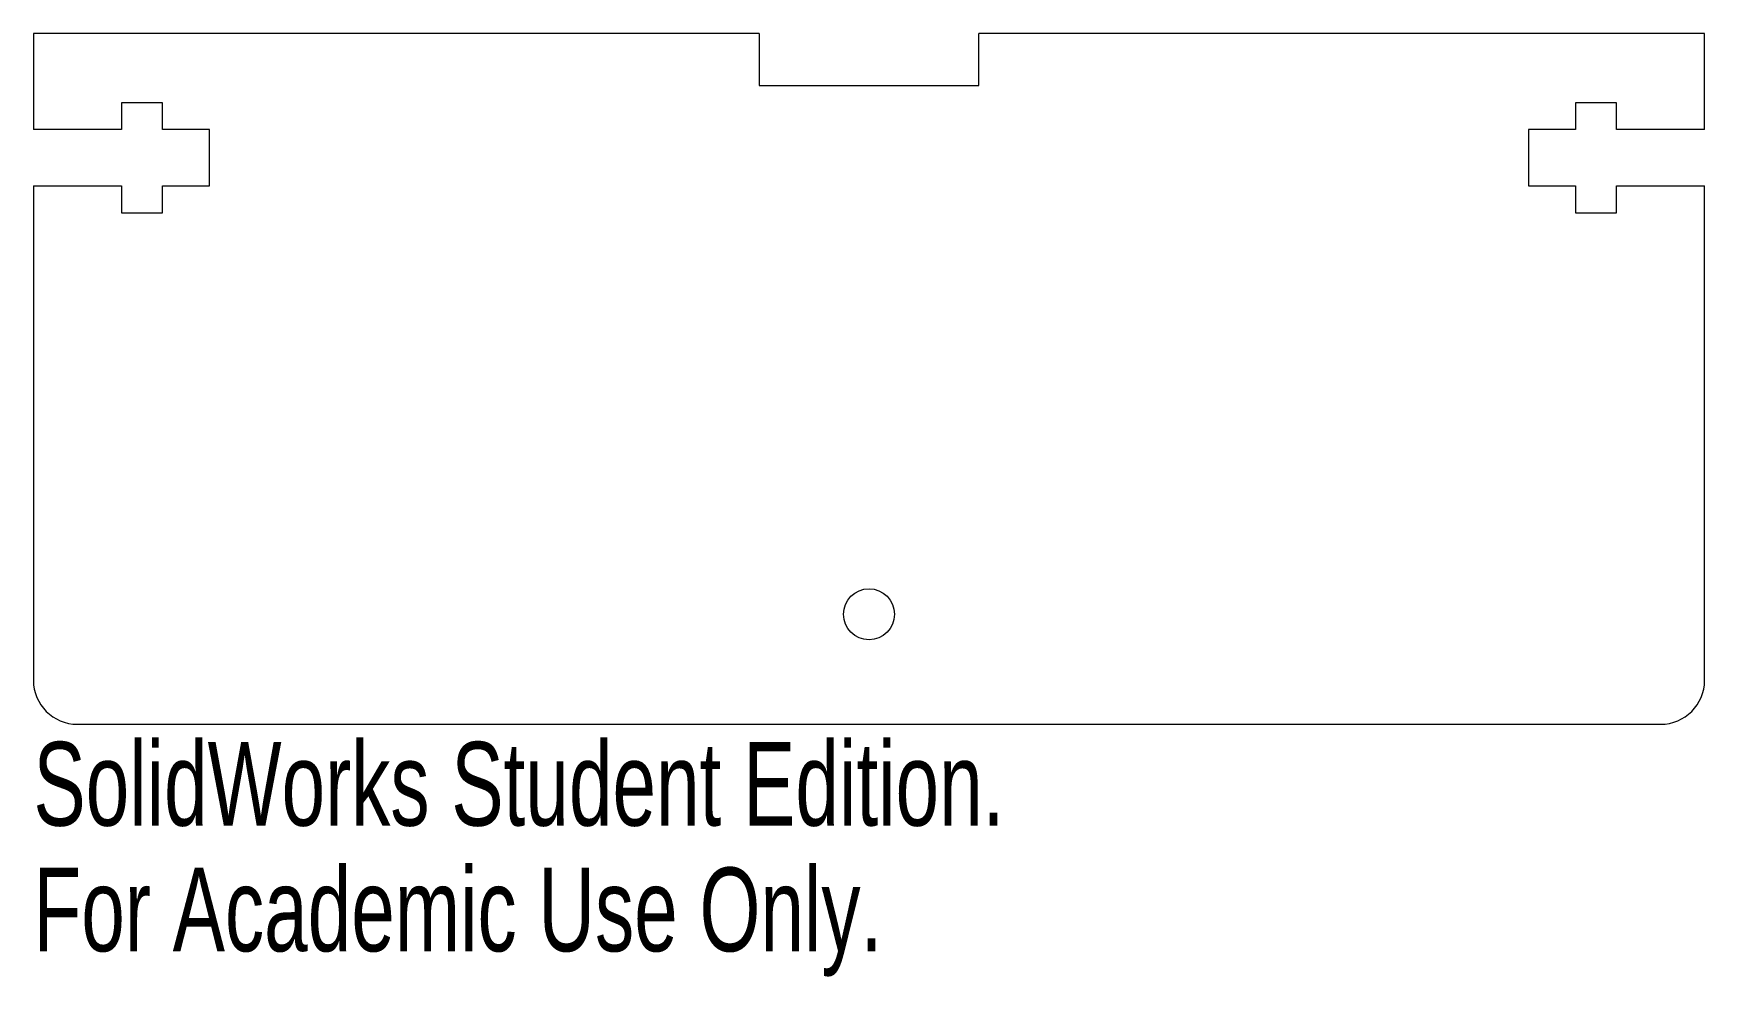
# Model space of a CAD drawing. Header units: inches. Extents: x 0 to 3.8, y -0.57 to 1.57.
import ezdxf

# ---------------------------------------------------------------- set-up
doc = ezdxf.new("R2010")
doc.units = ezdxf.units.IN
doc.header["$MEASUREMENT"] = 0
doc.styles.add('SLDTEXTSTYLE0', font='TXT', dxfattribs={"width": 0.7})

msp = doc.modelspace()

# ---------------------------------------------------------------- linework, layer by layer
at = {"color": 7, "linetype": 'Continuous', "lineweight": 15}
for p, q in [((0, 1.57), (0, 1.3519)), ((1.65, 1.57), (0, 1.57)), ((1.65, 1.57), (1.65, 1.4519)), ((2.15, 1.4519), (2.15, 1.57)), ((3.8, 1.57), (2.15, 1.57)), ((3.8, 1.3519), (3.8, 1.57)), ((1.65, 1.4519), (2.15, 1.4519)), ((0.2938, 1.4126), (0.2, 1.4126)), ((0.2, 1.4126), (0.2, 1.3519)), ((0.2938, 1.3519), (0.2938, 1.4126)), ((3.6, 1.4126), (3.5063, 1.4126)), ((3.5063, 1.4126), (3.5063, 1.3519)), ((3.6, 1.3519), (3.6, 1.4126)), ((0.2, 1.3519), (0, 1.3519)), ((0.4, 1.3519), (0.2938, 1.3519)), ((0.4, 1.2234), (0.4, 1.3519)), ((3.5063, 1.3519), (3.4, 1.3519)), ((3.4, 1.3519), (3.4, 1.2234)), ((3.8, 1.3519), (3.6, 1.3519)), ((0, 1.2234), (0, 0.1)), ((0, 1.2234), (0.2, 1.2234)), ((0.2, 1.2234), (0.2, 1.1626)), ((0.2938, 1.1626), (0.2938, 1.2234)), ((0.2938, 1.2234), (0.4, 1.2234)), ((3.4, 1.2234), (3.5063, 1.2234)), ((3.5063, 1.2234), (3.5063, 1.1626)), ((3.6, 1.1626), (3.6, 1.2234)), ((3.6, 1.2234), (3.8, 1.2234)), ((3.8, 0.1), (3.8, 1.2234)), ((0.2, 1.1626), (0.2938, 1.1626)), ((3.5063, 1.1626), (3.6, 1.1626)), ((0.1, 0), (3.7, 0))]:
    msp.add_line(p, q, dxfattribs=at)
msp.add_circle((1.9, 0.25), 0.058, dxfattribs=at)
for centre, start, end in [((0.1, 0.1), 180, 270), ((3.7, 0.1), 270, 0)]:
    msp.add_arc(centre, 0.1, start, end, dxfattribs=at)

# ---------------------------------------------------------------- texts
at = {"color": 7, "linetype": 'Continuous', "char_height": 0.1903, "attachment_point": 1, "style": 'SLDTEXTSTYLE0'}
for s, insert in [('SolidWorks Student Edition.', (0, -0.0401)), ('For Academic Use Only.', (0, -0.3256))]:
    msp.add_mtext(s, dxfattribs=dict(at, insert=insert))

doc.saveas('drawing.dxf')
